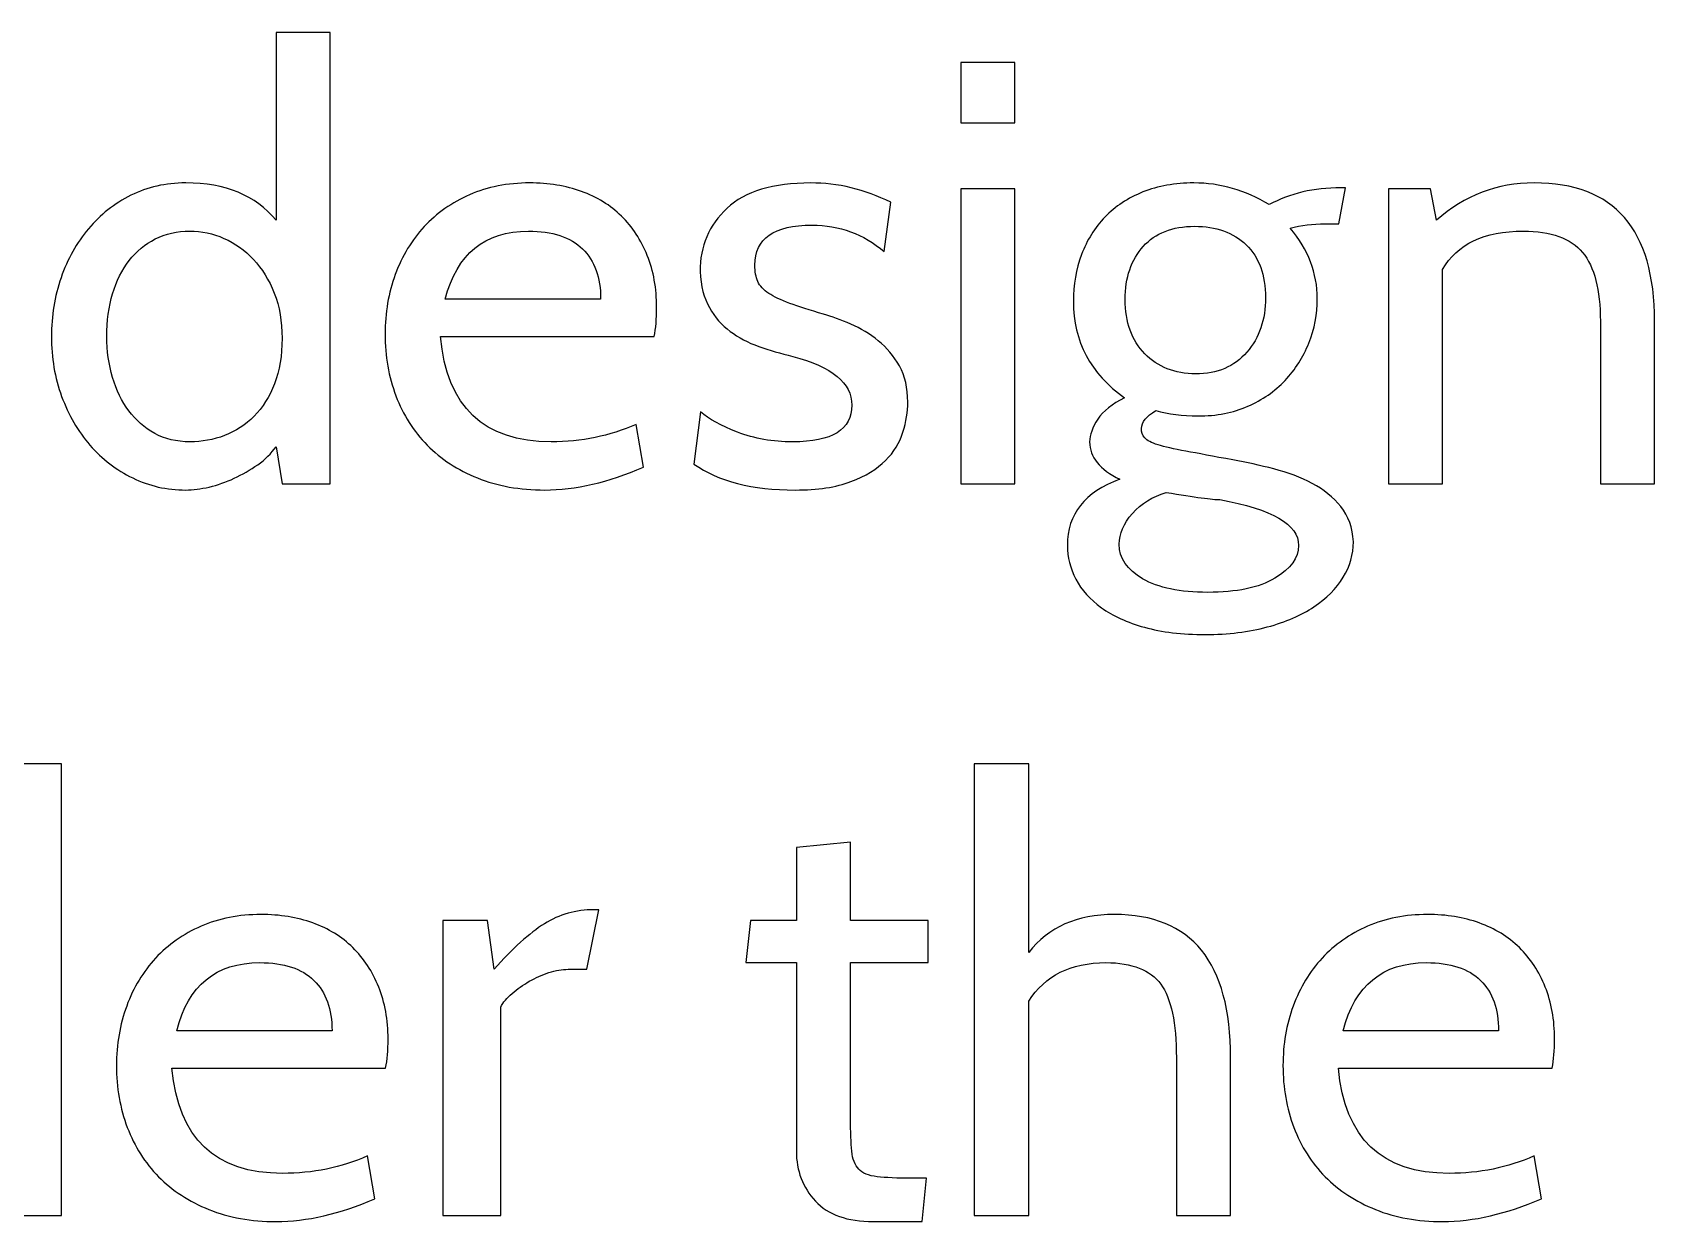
# Model space of a CAD drawing. Header units: centimetres. Extents: x -24 to 24.1, y -20.7 to 0.5.
# Drawn here: x 13.393 to 15.674, y -6.704 to -5.032 of the extents above; entities that cross this region are included whole.
import ezdxf

# ---------------------------------------------------------------- set-up
doc = ezdxf.new("R2010")
doc.units = ezdxf.units.CM
doc.header["$MEASUREMENT"] = 0
doc.layers.add('Layer 1', color=7, linetype='Continuous')

msp = doc.modelspace()

# ---------------------------------------------------------------- linework, layer by layer
at = {"layer": 'Layer 1', "color": 250}
for points, knots in [([(13.81193, -5.66718), (13.81193, -5.66718), (13.7442, -5.66718), (13.7442, -5.66718), (13.7442, -5.66718), (13.7442, -5.66718), (13.73573, -5.61469), (13.73573, -5.61469), (13.73573, -5.61469), (13.72896, -5.62428), (13.72035, -5.63275), (13.70991, -5.64009), (13.70991, -5.64009), (13.69947, -5.64742), (13.68846, -5.65377), (13.67689, -5.65914), (13.67689, -5.65914), (13.66532, -5.6645), (13.6536, -5.66859), (13.64175, -5.67141), (13.64175, -5.67141), (13.6299, -5.67424), (13.61889, -5.67565), (13.60873, -5.67565), (13.60873, -5.67565), (13.5822, -5.67565), (13.55737, -5.67), (13.53422, -5.65871), (13.53422, -5.65871), (13.51108, -5.64742), (13.49104, -5.63204), (13.47411, -5.61257), (13.47411, -5.61257), (13.45718, -5.5931), (13.44391, -5.57024), (13.43432, -5.54399), (13.43432, -5.54399), (13.42472, -5.51774), (13.41992, -5.48966), (13.41992, -5.45975), (13.41992, -5.45975), (13.41992, -5.43096), (13.42444, -5.40344), (13.43347, -5.3772), (13.43347, -5.3772), (13.4425, -5.35095), (13.45534, -5.32795), (13.47199, -5.30819), (13.47199, -5.30819), (13.48864, -5.28844), (13.50854, -5.27277), (13.53168, -5.2612), (13.53168, -5.2612), (13.55483, -5.24963), (13.58051, -5.24384), (13.60873, -5.24384), (13.60873, -5.24384), (13.66461, -5.24384), (13.70694, -5.26134), (13.73573, -5.29634), (13.73573, -5.29634), (13.73573, -5.29634), (13.73573, -5.03218), (13.73573, -5.03218), (13.73573, -5.03218), (13.73573, -5.03218), (13.81193, -5.03218), (13.81193, -5.03218), (13.81193, -5.03218), (13.81193, -5.03218), (13.81193, -5.66718), (13.81193, -5.66718)], [0, 0, 0, 0, 0.05263158, 0.05263158, 0.05263158, 0.05263158, 0.10526316, 0.10526316, 0.10526316, 0.10526316, 0.15789474, 0.15789474, 0.15789474, 0.15789474, 0.21052632, 0.21052632, 0.21052632, 0.21052632, 0.26315789, 0.26315789, 0.26315789, 0.26315789, 0.31578947, 0.31578947, 0.31578947, 0.31578947, 0.36842105, 0.36842105, 0.36842105, 0.36842105, 0.42105263, 0.42105263, 0.42105263, 0.42105263, 0.47368421, 0.47368421, 0.47368421, 0.47368421, 0.52631579, 0.52631579, 0.52631579, 0.52631579, 0.57894737, 0.57894737, 0.57894737, 0.57894737, 0.63157895, 0.63157895, 0.63157895, 0.63157895, 0.68421053, 0.68421053, 0.68421053, 0.68421053, 0.73684211, 0.73684211, 0.73684211, 0.73684211, 0.78947368, 0.78947368, 0.78947368, 0.78947368, 0.84210526, 0.84210526, 0.84210526, 0.84210526, 0.89473684, 0.89473684, 0.89473684, 0.89473684, 1, 1, 1, 1]), ([(14.7746, -5.15918), (14.7746, -5.15918), (14.6984, -5.15918), (14.6984, -5.15918), (14.6984, -5.15918), (14.6984, -5.15918), (14.6984, -5.07451), (14.6984, -5.07451), (14.6984, -5.07451), (14.6984, -5.07451), (14.7746, -5.07451), (14.7746, -5.07451), (14.7746, -5.07451), (14.7746, -5.07451), (14.7746, -5.15918), (14.7746, -5.15918)], [0, 0, 0, 0, 0.2, 0.2, 0.2, 0.2, 0.4, 0.4, 0.4, 0.4, 0.6, 0.6, 0.6, 0.6, 1, 1, 1, 1]), ([(14.26744, -5.45975), (14.26744, -5.45975), (13.96687, -5.45975), (13.96687, -5.45975), (13.96687, -5.45975), (13.9759, -5.55852), (14.02783, -5.60791), (14.12266, -5.60791), (14.12266, -5.60791), (14.16499, -5.60791), (14.20478, -5.59973), (14.24204, -5.58336), (14.24204, -5.58336), (14.24204, -5.58336), (14.2522, -5.64347), (14.2522, -5.64347), (14.2522, -5.64347), (14.20309, -5.66492), (14.15681, -5.67565), (14.11334, -5.67565), (14.11334, -5.67565), (14.07835, -5.67565), (14.04688, -5.67), (14.01894, -5.65871), (14.01894, -5.65871), (13.991, -5.64742), (13.96743, -5.63204), (13.94824, -5.61257), (13.94824, -5.61257), (13.92905, -5.5931), (13.91438, -5.56995), (13.90422, -5.54314), (13.90422, -5.54314), (13.89406, -5.51633), (13.88898, -5.4874), (13.88898, -5.45636), (13.88898, -5.45636), (13.88898, -5.42644), (13.89377, -5.3985), (13.90337, -5.37254), (13.90337, -5.37254), (13.91297, -5.34657), (13.92651, -5.32414), (13.94401, -5.30523), (13.94401, -5.30523), (13.96151, -5.28632), (13.98282, -5.27136), (14.00793, -5.26036), (14.00793, -5.26036), (14.03305, -5.24935), (14.06113, -5.24384), (14.09218, -5.24384), (14.09218, -5.24384), (14.11871, -5.24384), (14.14298, -5.2478), (14.16499, -5.2557), (14.16499, -5.2557), (14.187, -5.2636), (14.20577, -5.27517), (14.22129, -5.29041), (14.22129, -5.29041), (14.23682, -5.30565), (14.24895, -5.32414), (14.2577, -5.34587), (14.2577, -5.34587), (14.26645, -5.3676), (14.27082, -5.39201), (14.27082, -5.41911), (14.27082, -5.41911), (14.27082, -5.43491), (14.2697, -5.44846), (14.26744, -5.45975)], [0, 0, 0, 0, 0.05263158, 0.05263158, 0.05263158, 0.05263158, 0.10526316, 0.10526316, 0.10526316, 0.10526316, 0.15789474, 0.15789474, 0.15789474, 0.15789474, 0.21052632, 0.21052632, 0.21052632, 0.21052632, 0.26315789, 0.26315789, 0.26315789, 0.26315789, 0.31578947, 0.31578947, 0.31578947, 0.31578947, 0.36842105, 0.36842105, 0.36842105, 0.36842105, 0.42105263, 0.42105263, 0.42105263, 0.42105263, 0.47368421, 0.47368421, 0.47368421, 0.47368421, 0.52631579, 0.52631579, 0.52631579, 0.52631579, 0.57894737, 0.57894737, 0.57894737, 0.57894737, 0.63157895, 0.63157895, 0.63157895, 0.63157895, 0.68421053, 0.68421053, 0.68421053, 0.68421053, 0.73684211, 0.73684211, 0.73684211, 0.73684211, 0.78947368, 0.78947368, 0.78947368, 0.78947368, 0.84210526, 0.84210526, 0.84210526, 0.84210526, 0.89473684, 0.89473684, 0.89473684, 0.89473684, 1, 1, 1, 1]), ([(14.46556, -5.67565), (14.40517, -5.67565), (14.35775, -5.66351), (14.32332, -5.63924), (14.32332, -5.63924), (14.32332, -5.63924), (14.33264, -5.56558), (14.33264, -5.56558), (14.33264, -5.56558), (14.34393, -5.57574), (14.36128, -5.58534), (14.38471, -5.59437), (14.38471, -5.59437), (14.40813, -5.6034), (14.43395, -5.60791), (14.46218, -5.60791), (14.46218, -5.60791), (14.51749, -5.60791), (14.54515, -5.5907), (14.54515, -5.55627), (14.54515, -5.55627), (14.54515, -5.52522), (14.51749, -5.50236), (14.46218, -5.48769), (14.46218, -5.48769), (14.44524, -5.48373), (14.4293, -5.47908), (14.41434, -5.47372), (14.41434, -5.47372), (14.39938, -5.46835), (14.38598, -5.4613), (14.37412, -5.45255), (14.37412, -5.45255), (14.36227, -5.4438), (14.35253, -5.43265), (14.34491, -5.41911), (14.34491, -5.41911), (14.33729, -5.40556), (14.33292, -5.38863), (14.33179, -5.36831), (14.33179, -5.36831), (14.33179, -5.33275), (14.34449, -5.30311), (14.36989, -5.27941), (14.36989, -5.27941), (14.39529, -5.2557), (14.43452, -5.24384), (14.48758, -5.24384), (14.48758, -5.24384), (14.5254, -5.24384), (14.56293, -5.25288), (14.60018, -5.27094), (14.60018, -5.27094), (14.60018, -5.27094), (14.59087, -5.34037), (14.59087, -5.34037), (14.59087, -5.34037), (14.56152, -5.31553), (14.52765, -5.30311), (14.48927, -5.30311), (14.48927, -5.30311), (14.43565, -5.30311), (14.40884, -5.32188), (14.40884, -5.35942), (14.40884, -5.35942), (14.40884, -5.36845), (14.41025, -5.37621), (14.41307, -5.38242), (14.41307, -5.38242), (14.41589, -5.38863), (14.42097, -5.39427), (14.42831, -5.39907), (14.42831, -5.39907), (14.43565, -5.40387), (14.44553, -5.40852), (14.45794, -5.41318), (14.45794, -5.41318), (14.47036, -5.41769), (14.48617, -5.42277), (14.50536, -5.42842), (14.50536, -5.42842), (14.51721, -5.43181), (14.53005, -5.43646), (14.54388, -5.44239), (14.54388, -5.44239), (14.55771, -5.44832), (14.57055, -5.45608), (14.5824, -5.46567), (14.5824, -5.46567), (14.59426, -5.47527), (14.60414, -5.48712), (14.61204, -5.50123), (14.61204, -5.50123), (14.61994, -5.51534), (14.62389, -5.53228), (14.62389, -5.55203), (14.62389, -5.55203), (14.62389, -5.56558), (14.62163, -5.57969), (14.61712, -5.59437), (14.61712, -5.59437), (14.6126, -5.60904), (14.60442, -5.62231), (14.59256, -5.63416), (14.59256, -5.63416), (14.58071, -5.64601), (14.56448, -5.65589), (14.54388, -5.66379), (14.54388, -5.66379), (14.52328, -5.6717), (14.49717, -5.67565), (14.46556, -5.67565)], [0, 0, 0, 0, 0.03448276, 0.03448276, 0.03448276, 0.03448276, 0.06896552, 0.06896552, 0.06896552, 0.06896552, 0.10344828, 0.10344828, 0.10344828, 0.10344828, 0.13793103, 0.13793103, 0.13793103, 0.13793103, 0.17241379, 0.17241379, 0.17241379, 0.17241379, 0.20689655, 0.20689655, 0.20689655, 0.20689655, 0.24137931, 0.24137931, 0.24137931, 0.24137931, 0.27586207, 0.27586207, 0.27586207, 0.27586207, 0.31034483, 0.31034483, 0.31034483, 0.31034483, 0.34482759, 0.34482759, 0.34482759, 0.34482759, 0.37931034, 0.37931034, 0.37931034, 0.37931034, 0.4137931, 0.4137931, 0.4137931, 0.4137931, 0.44827586, 0.44827586, 0.44827586, 0.44827586, 0.48275862, 0.48275862, 0.48275862, 0.48275862, 0.51724138, 0.51724138, 0.51724138, 0.51724138, 0.55172414, 0.55172414, 0.55172414, 0.55172414, 0.5862069, 0.5862069, 0.5862069, 0.5862069, 0.62068966, 0.62068966, 0.62068966, 0.62068966, 0.65517241, 0.65517241, 0.65517241, 0.65517241, 0.68965517, 0.68965517, 0.68965517, 0.68965517, 0.72413793, 0.72413793, 0.72413793, 0.72413793, 0.75862069, 0.75862069, 0.75862069, 0.75862069, 0.79310345, 0.79310345, 0.79310345, 0.79310345, 0.82758621, 0.82758621, 0.82758621, 0.82758621, 0.86206897, 0.86206897, 0.86206897, 0.86206897, 0.89655172, 0.89655172, 0.89655172, 0.89655172, 0.93103448, 0.93103448, 0.93103448, 0.93103448, 1, 1, 1, 1]), ([(15.04214, -5.87885), (15.0094, -5.87885), (14.9809, -5.87546), (14.95663, -5.86869), (14.95663, -5.86869), (14.93236, -5.86191), (14.91218, -5.85274), (14.89609, -5.84117), (14.89609, -5.84117), (14.88, -5.8296), (14.86801, -5.81619), (14.86011, -5.80095), (14.86011, -5.80095), (14.8522, -5.78571), (14.84825, -5.76991), (14.84825, -5.75354), (14.84825, -5.75354), (14.84825, -5.70951), (14.87281, -5.67847), (14.92191, -5.66041), (14.92191, -5.66041), (14.89369, -5.64686), (14.87958, -5.62936), (14.87958, -5.60791), (14.87958, -5.60791), (14.87958, -5.59832), (14.88339, -5.58773), (14.89101, -5.57616), (14.89101, -5.57616), (14.89863, -5.56459), (14.91119, -5.55457), (14.92869, -5.54611), (14.92869, -5.54611), (14.88071, -5.51167), (14.85672, -5.46652), (14.85672, -5.41064), (14.85672, -5.41064), (14.85672, -5.38693), (14.86053, -5.36492), (14.86815, -5.3446), (14.86815, -5.3446), (14.87577, -5.32428), (14.88678, -5.30664), (14.90117, -5.29168), (14.90117, -5.29168), (14.91556, -5.27672), (14.93334, -5.26501), (14.95451, -5.25655), (14.95451, -5.25655), (14.97568, -5.24808), (14.99953, -5.24384), (15.02605, -5.24384), (15.02605, -5.24384), (15.06331, -5.24384), (15.09859, -5.25401), (15.13189, -5.27433), (15.13189, -5.27433), (15.16124, -5.25852), (15.19482, -5.25062), (15.23264, -5.25062), (15.23264, -5.25062), (15.23264, -5.25062), (15.23941, -5.25062), (15.23941, -5.25062), (15.23941, -5.25062), (15.23941, -5.25062), (15.2301, -5.30142), (15.2301, -5.30142), (15.2301, -5.30142), (15.2301, -5.30142), (15.21063, -5.30142), (15.21063, -5.30142), (15.21063, -5.30142), (15.19313, -5.30142), (15.17676, -5.30339), (15.16152, -5.30735), (15.16152, -5.30735), (15.18692, -5.33783), (15.19962, -5.37085), (15.19962, -5.40641), (15.19962, -5.40641), (15.19962, -5.42842), (15.19567, -5.4493), (15.18777, -5.46906), (15.18777, -5.46906), (15.17987, -5.48881), (15.16872, -5.50631), (15.15432, -5.52155), (15.15432, -5.52155), (15.13993, -5.53679), (15.12243, -5.54893), (15.10183, -5.55796), (15.10183, -5.55796), (15.08123, -5.56699), (15.05795, -5.57151), (15.03198, -5.57151), (15.03198, -5.57151), (15.00997, -5.57151), (14.99021, -5.56897), (14.97271, -5.56389), (14.97271, -5.56389), (14.95917, -5.57179), (14.95239, -5.58026), (14.95239, -5.58929), (14.95239, -5.58929), (14.95239, -5.59437), (14.95395, -5.59874), (14.95705, -5.60241), (14.95705, -5.60241), (14.96015, -5.60608), (14.96636, -5.60932), (14.97568, -5.61215), (14.97568, -5.61215), (14.98499, -5.61497), (14.99797, -5.61793), (15.01462, -5.62104), (15.01462, -5.62104), (15.03128, -5.62414), (15.05343, -5.62823), (15.08109, -5.63331), (15.08109, -5.63331), (15.09971, -5.6367), (15.11891, -5.64093), (15.13866, -5.64601), (15.13866, -5.64601), (15.15842, -5.65109), (15.17634, -5.65787), (15.19242, -5.66633), (15.19242, -5.66633), (15.20851, -5.6748), (15.22192, -5.68567), (15.23264, -5.69893), (15.23264, -5.69893), (15.24337, -5.71219), (15.24929, -5.7287), (15.25042, -5.74846), (15.25042, -5.74846), (15.25042, -5.76596), (15.24562, -5.78261), (15.23603, -5.79841), (15.23603, -5.79841), (15.22643, -5.81422), (15.21274, -5.82805), (15.19496, -5.8399), (15.19496, -5.8399), (15.17718, -5.85175), (15.15531, -5.86121), (15.12935, -5.86826), (15.12935, -5.86826), (15.10338, -5.87532), (15.07431, -5.87885), (15.04214, -5.87885)], [0, 0, 0, 0, 0.02564103, 0.02564103, 0.02564103, 0.02564103, 0.05128205, 0.05128205, 0.05128205, 0.05128205, 0.07692308, 0.07692308, 0.07692308, 0.07692308, 0.1025641, 0.1025641, 0.1025641, 0.1025641, 0.12820513, 0.12820513, 0.12820513, 0.12820513, 0.15384615, 0.15384615, 0.15384615, 0.15384615, 0.17948718, 0.17948718, 0.17948718, 0.17948718, 0.20512821, 0.20512821, 0.20512821, 0.20512821, 0.23076923, 0.23076923, 0.23076923, 0.23076923, 0.25641026, 0.25641026, 0.25641026, 0.25641026, 0.28205128, 0.28205128, 0.28205128, 0.28205128, 0.30769231, 0.30769231, 0.30769231, 0.30769231, 0.33333333, 0.33333333, 0.33333333, 0.33333333, 0.35897436, 0.35897436, 0.35897436, 0.35897436, 0.38461538, 0.38461538, 0.38461538, 0.38461538, 0.41025641, 0.41025641, 0.41025641, 0.41025641, 0.43589744, 0.43589744, 0.43589744, 0.43589744, 0.46153846, 0.46153846, 0.46153846, 0.46153846, 0.48717949, 0.48717949, 0.48717949, 0.48717949, 0.51282051, 0.51282051, 0.51282051, 0.51282051, 0.53846154, 0.53846154, 0.53846154, 0.53846154, 0.56410256, 0.56410256, 0.56410256, 0.56410256, 0.58974359, 0.58974359, 0.58974359, 0.58974359, 0.61538462, 0.61538462, 0.61538462, 0.61538462, 0.64102564, 0.64102564, 0.64102564, 0.64102564, 0.66666667, 0.66666667, 0.66666667, 0.66666667, 0.69230769, 0.69230769, 0.69230769, 0.69230769, 0.71794872, 0.71794872, 0.71794872, 0.71794872, 0.74358974, 0.74358974, 0.74358974, 0.74358974, 0.76923077, 0.76923077, 0.76923077, 0.76923077, 0.79487179, 0.79487179, 0.79487179, 0.79487179, 0.82051282, 0.82051282, 0.82051282, 0.82051282, 0.84615385, 0.84615385, 0.84615385, 0.84615385, 0.87179487, 0.87179487, 0.87179487, 0.87179487, 0.8974359, 0.8974359, 0.8974359, 0.8974359, 0.92307692, 0.92307692, 0.92307692, 0.92307692, 0.94871795, 0.94871795, 0.94871795, 0.94871795, 1, 1, 1, 1]), ([(15.67376, -5.66718), (15.67376, -5.66718), (15.59755, -5.66718), (15.59755, -5.66718), (15.59755, -5.66718), (15.59755, -5.66718), (15.59755, -5.43858), (15.59755, -5.43858), (15.59755, -5.43858), (15.59755, -5.39399), (15.58923, -5.36167), (15.57258, -5.34164), (15.57258, -5.34164), (15.55593, -5.3216), (15.52813, -5.31158), (15.48918, -5.31158), (15.48918, -5.31158), (15.43387, -5.31158), (15.39605, -5.32964), (15.37573, -5.36577), (15.37573, -5.36577), (15.37573, -5.36577), (15.37573, -5.66718), (15.37573, -5.66718), (15.37573, -5.66718), (15.37573, -5.66718), (15.29953, -5.66718), (15.29953, -5.66718), (15.29953, -5.66718), (15.29953, -5.66718), (15.29953, -5.25231), (15.29953, -5.25231), (15.29953, -5.25231), (15.29953, -5.25231), (15.35879, -5.25231), (15.35879, -5.25231), (15.35879, -5.25231), (15.35879, -5.25231), (15.36726, -5.29634), (15.36726, -5.29634), (15.36726, -5.29634), (15.40677, -5.26134), (15.45249, -5.24384), (15.50442, -5.24384), (15.50442, -5.24384), (15.61731, -5.24384), (15.67376, -5.30876), (15.67376, -5.43858), (15.67376, -5.43858), (15.67376, -5.43858), (15.67376, -5.66718), (15.67376, -5.66718)], [0, 0, 0, 0, 0.07142857, 0.07142857, 0.07142857, 0.07142857, 0.14285714, 0.14285714, 0.14285714, 0.14285714, 0.21428571, 0.21428571, 0.21428571, 0.21428571, 0.28571429, 0.28571429, 0.28571429, 0.28571429, 0.35714286, 0.35714286, 0.35714286, 0.35714286, 0.42857143, 0.42857143, 0.42857143, 0.42857143, 0.5, 0.5, 0.5, 0.5, 0.57142857, 0.57142857, 0.57142857, 0.57142857, 0.64285714, 0.64285714, 0.64285714, 0.64285714, 0.71428571, 0.71428571, 0.71428571, 0.71428571, 0.78571429, 0.78571429, 0.78571429, 0.78571429, 0.85714286, 0.85714286, 0.85714286, 0.85714286, 1, 1, 1, 1]), ([(14.7746, -5.66718), (14.7746, -5.66718), (14.6984, -5.66718), (14.6984, -5.66718), (14.6984, -5.66718), (14.6984, -5.66718), (14.6984, -5.25231), (14.6984, -5.25231), (14.6984, -5.25231), (14.6984, -5.25231), (14.7746, -5.25231), (14.7746, -5.25231), (14.7746, -5.25231), (14.7746, -5.25231), (14.7746, -5.66718), (14.7746, -5.66718)], [0, 0, 0, 0, 0.2, 0.2, 0.2, 0.2, 0.4, 0.4, 0.4, 0.4, 0.6, 0.6, 0.6, 0.6, 1, 1, 1, 1]), ([(13.61466, -5.31158), (13.5966, -5.31158), (13.58037, -5.31525), (13.56597, -5.32259), (13.56597, -5.32259), (13.55158, -5.32992), (13.5393, -5.34008), (13.52914, -5.35307), (13.52914, -5.35307), (13.51898, -5.36605), (13.51122, -5.38157), (13.50586, -5.39963), (13.50586, -5.39963), (13.5005, -5.41769), (13.49782, -5.43773), (13.49782, -5.45975), (13.49782, -5.45975), (13.49782, -5.48007), (13.5005, -5.49926), (13.50586, -5.51732), (13.50586, -5.51732), (13.51122, -5.53538), (13.51884, -5.55105), (13.52872, -5.56431), (13.52872, -5.56431), (13.5386, -5.57757), (13.55073, -5.58816), (13.56513, -5.59606), (13.56513, -5.59606), (13.57952, -5.60396), (13.59603, -5.60791), (13.61466, -5.60791), (13.61466, -5.60791), (13.63159, -5.60791), (13.64782, -5.60495), (13.66334, -5.59902), (13.66334, -5.59902), (13.67886, -5.5931), (13.69269, -5.58407), (13.70483, -5.57193), (13.70483, -5.57193), (13.71696, -5.55979), (13.72656, -5.54455), (13.73361, -5.52621), (13.73361, -5.52621), (13.74067, -5.50786), (13.7442, -5.48656), (13.7442, -5.46229), (13.7442, -5.46229), (13.7442, -5.43858), (13.74053, -5.41741), (13.73319, -5.39879), (13.73319, -5.39879), (13.72585, -5.38016), (13.71612, -5.36435), (13.70398, -5.35137), (13.70398, -5.35137), (13.69185, -5.33839), (13.67802, -5.32851), (13.66249, -5.32174), (13.66249, -5.32174), (13.64697, -5.31497), (13.63103, -5.31158), (13.61466, -5.31158)], [0, 0, 0, 0, 0.05882353, 0.05882353, 0.05882353, 0.05882353, 0.11764706, 0.11764706, 0.11764706, 0.11764706, 0.17647059, 0.17647059, 0.17647059, 0.17647059, 0.23529412, 0.23529412, 0.23529412, 0.23529412, 0.29411765, 0.29411765, 0.29411765, 0.29411765, 0.35294118, 0.35294118, 0.35294118, 0.35294118, 0.41176471, 0.41176471, 0.41176471, 0.41176471, 0.47058824, 0.47058824, 0.47058824, 0.47058824, 0.52941176, 0.52941176, 0.52941176, 0.52941176, 0.58823529, 0.58823529, 0.58823529, 0.58823529, 0.64705882, 0.64705882, 0.64705882, 0.64705882, 0.70588235, 0.70588235, 0.70588235, 0.70588235, 0.76470588, 0.76470588, 0.76470588, 0.76470588, 0.82352941, 0.82352941, 0.82352941, 0.82352941, 0.88235294, 0.88235294, 0.88235294, 0.88235294, 1, 1, 1, 1]), ([(14.09048, -5.31158), (14.02896, -5.31158), (13.99001, -5.34347), (13.97364, -5.40725), (13.97364, -5.40725), (13.97364, -5.40725), (14.19208, -5.40725), (14.19208, -5.40725), (14.19208, -5.40725), (14.19208, -5.37677), (14.18362, -5.35321), (14.16668, -5.33656), (14.16668, -5.33656), (14.14975, -5.3199), (14.12435, -5.31158), (14.09048, -5.31158)], [0, 0, 0, 0, 0.2, 0.2, 0.2, 0.2, 0.4, 0.4, 0.4, 0.4, 0.6, 0.6, 0.6, 0.6, 1, 1, 1, 1]), ([(15.0269, -5.30481), (14.99586, -5.30481), (14.97187, -5.31426), (14.95493, -5.33303), (14.95493, -5.33303), (14.938, -5.35194), (14.92953, -5.37677), (14.92953, -5.40768), (14.92953, -5.40768), (14.92953, -5.43971), (14.93871, -5.46511), (14.95705, -5.48402), (14.95705, -5.48402), (14.9754, -5.50278), (14.99924, -5.51224), (15.02859, -5.51224), (15.02859, -5.51224), (15.05907, -5.51224), (15.08306, -5.50208), (15.10056, -5.4819), (15.10056, -5.4819), (15.11806, -5.46158), (15.12681, -5.43604), (15.12681, -5.40514), (15.12681, -5.40514), (15.12681, -5.3731), (15.11778, -5.34841), (15.09971, -5.33091), (15.09971, -5.33091), (15.08165, -5.31355), (15.05738, -5.30481), (15.0269, -5.30481)], [0, 0, 0, 0, 0.11111111, 0.11111111, 0.11111111, 0.11111111, 0.22222222, 0.22222222, 0.22222222, 0.22222222, 0.33333333, 0.33333333, 0.33333333, 0.33333333, 0.44444444, 0.44444444, 0.44444444, 0.44444444, 0.55555556, 0.55555556, 0.55555556, 0.55555556, 0.66666667, 0.66666667, 0.66666667, 0.66666667, 0.77777778, 0.77777778, 0.77777778, 0.77777778, 1, 1, 1, 1]), ([(15.06246, -5.68919), (15.05287, -5.68919), (15.02775, -5.68581), (14.98711, -5.67903), (14.98711, -5.67903), (14.96792, -5.68468), (14.95211, -5.69456), (14.93969, -5.70867), (14.93969, -5.70867), (14.92728, -5.72278), (14.92107, -5.73717), (14.92107, -5.75185), (14.92107, -5.75185), (14.92107, -5.7716), (14.93207, -5.78783), (14.95409, -5.80053), (14.95409, -5.80053), (14.9761, -5.81323), (15.00658, -5.81958), (15.04553, -5.81958), (15.04553, -5.81958), (15.08617, -5.81958), (15.11764, -5.81295), (15.13993, -5.79968), (15.13993, -5.79968), (15.16223, -5.78642), (15.17337, -5.77104), (15.17337, -5.75354), (15.17337, -5.75354), (15.17337, -5.72419), (15.1364, -5.70274), (15.06246, -5.68919)], [0, 0, 0, 0, 0.11111111, 0.11111111, 0.11111111, 0.11111111, 0.22222222, 0.22222222, 0.22222222, 0.22222222, 0.33333333, 0.33333333, 0.33333333, 0.33333333, 0.44444444, 0.44444444, 0.44444444, 0.44444444, 0.55555556, 0.55555556, 0.55555556, 0.55555556, 0.66666667, 0.66666667, 0.66666667, 0.66666667, 0.77777778, 0.77777778, 0.77777778, 0.77777778, 1, 1, 1, 1]), ([(13.4343, -6.69589), (13.4343, -6.69589), (13.36657, -6.69589), (13.36657, -6.69589), (13.36657, -6.69589), (13.36657, -6.69589), (13.3581, -6.6434), (13.3581, -6.6434), (13.3581, -6.6434), (13.35133, -6.65299), (13.34272, -6.66146), (13.33228, -6.6688), (13.33228, -6.6688), (13.32184, -6.67613), (13.31083, -6.68248), (13.29926, -6.68785), (13.29926, -6.68785), (13.28769, -6.69321), (13.27597, -6.6973), (13.26412, -6.70012), (13.26412, -6.70012), (13.25227, -6.70295), (13.24126, -6.70436), (13.2311, -6.70436), (13.2311, -6.70436), (13.20457, -6.70436), (13.17974, -6.69871), (13.15659, -6.68742), (13.15659, -6.68742), (13.13345, -6.67613), (13.11341, -6.66075), (13.09648, -6.64128), (13.09648, -6.64128), (13.07955, -6.62181), (13.06628, -6.59895), (13.05669, -6.5727), (13.05669, -6.5727), (13.04709, -6.54645), (13.04229, -6.51837), (13.04229, -6.48846), (13.04229, -6.48846), (13.04229, -6.45967), (13.04681, -6.43215), (13.05584, -6.40591), (13.05584, -6.40591), (13.06487, -6.37966), (13.07771, -6.35666), (13.09436, -6.3369), (13.09436, -6.3369), (13.11101, -6.31715), (13.13091, -6.30148), (13.15405, -6.28991), (13.15405, -6.28991), (13.1772, -6.27834), (13.20288, -6.27255), (13.2311, -6.27255), (13.2311, -6.27255), (13.28698, -6.27255), (13.32931, -6.29005), (13.3581, -6.32505), (13.3581, -6.32505), (13.3581, -6.32505), (13.3581, -6.06089), (13.3581, -6.06089), (13.3581, -6.06089), (13.3581, -6.06089), (13.4343, -6.06089), (13.4343, -6.06089), (13.4343, -6.06089), (13.4343, -6.06089), (13.4343, -6.69589), (13.4343, -6.69589)], [0, 0, 0, 0, 0.05263158, 0.05263158, 0.05263158, 0.05263158, 0.10526316, 0.10526316, 0.10526316, 0.10526316, 0.15789474, 0.15789474, 0.15789474, 0.15789474, 0.21052632, 0.21052632, 0.21052632, 0.21052632, 0.26315789, 0.26315789, 0.26315789, 0.26315789, 0.31578947, 0.31578947, 0.31578947, 0.31578947, 0.36842105, 0.36842105, 0.36842105, 0.36842105, 0.42105263, 0.42105263, 0.42105263, 0.42105263, 0.47368421, 0.47368421, 0.47368421, 0.47368421, 0.52631579, 0.52631579, 0.52631579, 0.52631579, 0.57894737, 0.57894737, 0.57894737, 0.57894737, 0.63157895, 0.63157895, 0.63157895, 0.63157895, 0.68421053, 0.68421053, 0.68421053, 0.68421053, 0.73684211, 0.73684211, 0.73684211, 0.73684211, 0.78947368, 0.78947368, 0.78947368, 0.78947368, 0.84210526, 0.84210526, 0.84210526, 0.84210526, 0.89473684, 0.89473684, 0.89473684, 0.89473684, 1, 1, 1, 1]), ([(15.07769, -6.69589), (15.07769, -6.69589), (15.00149, -6.69589), (15.00149, -6.69589), (15.00149, -6.69589), (15.00149, -6.69589), (15.00149, -6.47406), (15.00149, -6.47406), (15.00149, -6.47406), (15.00149, -6.42496), (14.99415, -6.39038), (14.97948, -6.37035), (14.97948, -6.37035), (14.9648, -6.35031), (14.93912, -6.34029), (14.90243, -6.34029), (14.90243, -6.34029), (14.85276, -6.34029), (14.81664, -6.35835), (14.79406, -6.39448), (14.79406, -6.39448), (14.79406, -6.39448), (14.79406, -6.69589), (14.79406, -6.69589), (14.79406, -6.69589), (14.79406, -6.69589), (14.71701, -6.69589), (14.71701, -6.69589), (14.71701, -6.69589), (14.71701, -6.69589), (14.71701, -6.06089), (14.71701, -6.06089), (14.71701, -6.06089), (14.71701, -6.06089), (14.79406, -6.06089), (14.79406, -6.06089), (14.79406, -6.06089), (14.79406, -6.06089), (14.79406, -6.3259), (14.79406, -6.3259), (14.79406, -6.3259), (14.82172, -6.29034), (14.86179, -6.27255), (14.91428, -6.27255), (14.91428, -6.27255), (15.02322, -6.27255), (15.07769, -6.33972), (15.07769, -6.47406), (15.07769, -6.47406), (15.07769, -6.47406), (15.07769, -6.69589), (15.07769, -6.69589)], [0, 0, 0, 0, 0.07142857, 0.07142857, 0.07142857, 0.07142857, 0.14285714, 0.14285714, 0.14285714, 0.14285714, 0.21428571, 0.21428571, 0.21428571, 0.21428571, 0.28571429, 0.28571429, 0.28571429, 0.28571429, 0.35714286, 0.35714286, 0.35714286, 0.35714286, 0.42857143, 0.42857143, 0.42857143, 0.42857143, 0.5, 0.5, 0.5, 0.5, 0.57142857, 0.57142857, 0.57142857, 0.57142857, 0.64285714, 0.64285714, 0.64285714, 0.64285714, 0.71428571, 0.71428571, 0.71428571, 0.71428571, 0.78571429, 0.78571429, 0.78571429, 0.78571429, 0.85714286, 0.85714286, 0.85714286, 0.85714286, 1, 1, 1, 1]), ([(14.65012, -6.6434), (14.65012, -6.6434), (14.64419, -6.70436), (14.64419, -6.70436), (14.64419, -6.70436), (14.64419, -6.70436), (14.57561, -6.70436), (14.57561, -6.70436), (14.57561, -6.70436), (14.53893, -6.70436), (14.51169, -6.69476), (14.49391, -6.67557), (14.49391, -6.67557), (14.47613, -6.65638), (14.46724, -6.63295), (14.46724, -6.6053), (14.46724, -6.6053), (14.46724, -6.6053), (14.46724, -6.34029), (14.46724, -6.34029), (14.46724, -6.34029), (14.46724, -6.34029), (14.39612, -6.34029), (14.39612, -6.34029), (14.39612, -6.34029), (14.39612, -6.34029), (14.40289, -6.28102), (14.40289, -6.28102), (14.40289, -6.28102), (14.40289, -6.28102), (14.46724, -6.28102), (14.46724, -6.28102), (14.46724, -6.28102), (14.46724, -6.28102), (14.46724, -6.17857), (14.46724, -6.17857), (14.46724, -6.17857), (14.46724, -6.17857), (14.54344, -6.17095), (14.54344, -6.17095), (14.54344, -6.17095), (14.54344, -6.17095), (14.54344, -6.28102), (14.54344, -6.28102), (14.54344, -6.28102), (14.54344, -6.28102), (14.65266, -6.28102), (14.65266, -6.28102), (14.65266, -6.28102), (14.65266, -6.28102), (14.65266, -6.34029), (14.65266, -6.34029), (14.65266, -6.34029), (14.65266, -6.34029), (14.54344, -6.34029), (14.54344, -6.34029), (14.54344, -6.34029), (14.54344, -6.34029), (14.54344, -6.55873), (14.54344, -6.55873), (14.54344, -6.55873), (14.54344, -6.57849), (14.54401, -6.59401), (14.54513, -6.6053), (14.54513, -6.6053), (14.54626, -6.61659), (14.54951, -6.62505), (14.55487, -6.6307), (14.55487, -6.6307), (14.56023, -6.63634), (14.56884, -6.63987), (14.58069, -6.64128), (14.58069, -6.64128), (14.59255, -6.64269), (14.6092, -6.6434), (14.63065, -6.6434), (14.63065, -6.6434), (14.63065, -6.6434), (14.65012, -6.6434), (14.65012, -6.6434)], [0, 0, 0, 0, 0.04761905, 0.04761905, 0.04761905, 0.04761905, 0.0952381, 0.0952381, 0.0952381, 0.0952381, 0.14285714, 0.14285714, 0.14285714, 0.14285714, 0.19047619, 0.19047619, 0.19047619, 0.19047619, 0.23809524, 0.23809524, 0.23809524, 0.23809524, 0.28571429, 0.28571429, 0.28571429, 0.28571429, 0.33333333, 0.33333333, 0.33333333, 0.33333333, 0.38095238, 0.38095238, 0.38095238, 0.38095238, 0.42857143, 0.42857143, 0.42857143, 0.42857143, 0.47619048, 0.47619048, 0.47619048, 0.47619048, 0.52380952, 0.52380952, 0.52380952, 0.52380952, 0.57142857, 0.57142857, 0.57142857, 0.57142857, 0.61904762, 0.61904762, 0.61904762, 0.61904762, 0.66666667, 0.66666667, 0.66666667, 0.66666667, 0.71428571, 0.71428571, 0.71428571, 0.71428571, 0.76190476, 0.76190476, 0.76190476, 0.76190476, 0.80952381, 0.80952381, 0.80952381, 0.80952381, 0.85714286, 0.85714286, 0.85714286, 0.85714286, 0.9047619, 0.9047619, 0.9047619, 0.9047619, 1, 1, 1, 1]), ([(14.18953, -6.26578), (14.18953, -6.26578), (14.1726, -6.3496), (14.1726, -6.3496), (14.1726, -6.3496), (14.1726, -6.3496), (14.14635, -6.3496), (14.14635, -6.3496), (14.14635, -6.3496), (14.13789, -6.3496), (14.12886, -6.35115), (14.11926, -6.35426), (14.11926, -6.35426), (14.10967, -6.35736), (14.10049, -6.36146), (14.09174, -6.36654), (14.09174, -6.36654), (14.083, -6.37162), (14.07495, -6.37726), (14.06761, -6.38347), (14.06761, -6.38347), (14.06028, -6.38968), (14.05491, -6.39617), (14.05153, -6.40294), (14.05153, -6.40294), (14.05153, -6.40294), (14.05153, -6.69589), (14.05153, -6.69589), (14.05153, -6.69589), (14.05153, -6.69589), (13.97025, -6.69589), (13.97025, -6.69589), (13.97025, -6.69589), (13.97025, -6.69589), (13.97025, -6.28102), (13.97025, -6.28102), (13.97025, -6.28102), (13.97025, -6.28102), (14.0329, -6.28102), (14.0329, -6.28102), (14.0329, -6.28102), (14.0329, -6.28102), (14.04221, -6.3496), (14.04221, -6.3496), (14.04221, -6.3496), (14.06818, -6.32025), (14.09174, -6.29894), (14.11291, -6.28568), (14.11291, -6.28568), (14.13408, -6.27241), (14.15736, -6.26578), (14.18276, -6.26578), (14.18276, -6.26578), (14.18276, -6.26578), (14.18953, -6.26578), (14.18953, -6.26578)], [0, 0, 0, 0, 0.06666667, 0.06666667, 0.06666667, 0.06666667, 0.13333333, 0.13333333, 0.13333333, 0.13333333, 0.2, 0.2, 0.2, 0.2, 0.26666667, 0.26666667, 0.26666667, 0.26666667, 0.33333333, 0.33333333, 0.33333333, 0.33333333, 0.4, 0.4, 0.4, 0.4, 0.46666667, 0.46666667, 0.46666667, 0.46666667, 0.53333333, 0.53333333, 0.53333333, 0.53333333, 0.6, 0.6, 0.6, 0.6, 0.66666667, 0.66666667, 0.66666667, 0.66666667, 0.73333333, 0.73333333, 0.73333333, 0.73333333, 0.8, 0.8, 0.8, 0.8, 0.86666667, 0.86666667, 0.86666667, 0.86666667, 1, 1, 1, 1]), ([(13.88981, -6.48846), (13.88981, -6.48846), (13.58924, -6.48846), (13.58924, -6.48846), (13.58924, -6.48846), (13.59827, -6.58723), (13.6502, -6.63662), (13.74503, -6.63662), (13.74503, -6.63662), (13.78736, -6.63662), (13.82715, -6.62844), (13.86441, -6.61207), (13.86441, -6.61207), (13.86441, -6.61207), (13.87457, -6.67218), (13.87457, -6.67218), (13.87457, -6.67218), (13.82546, -6.69363), (13.77918, -6.70436), (13.73571, -6.70436), (13.73571, -6.70436), (13.70072, -6.70436), (13.66925, -6.69871), (13.64131, -6.68742), (13.64131, -6.68742), (13.61337, -6.67613), (13.5898, -6.66075), (13.57061, -6.64128), (13.57061, -6.64128), (13.55142, -6.62181), (13.53675, -6.59866), (13.52659, -6.57185), (13.52659, -6.57185), (13.51643, -6.54504), (13.51135, -6.51611), (13.51135, -6.48507), (13.51135, -6.48507), (13.51135, -6.45515), (13.51614, -6.42721), (13.52574, -6.40125), (13.52574, -6.40125), (13.53534, -6.37528), (13.54888, -6.35285), (13.56638, -6.33394), (13.56638, -6.33394), (13.58388, -6.31503), (13.60519, -6.30007), (13.6303, -6.28907), (13.6303, -6.28907), (13.65542, -6.27806), (13.6835, -6.27255), (13.71455, -6.27255), (13.71455, -6.27255), (13.74108, -6.27255), (13.76535, -6.27651), (13.78736, -6.28441), (13.78736, -6.28441), (13.80937, -6.29231), (13.82814, -6.30388), (13.84366, -6.31912), (13.84366, -6.31912), (13.85919, -6.33436), (13.87132, -6.35285), (13.88007, -6.37458), (13.88007, -6.37458), (13.88882, -6.39631), (13.89319, -6.42072), (13.89319, -6.44782), (13.89319, -6.44782), (13.89319, -6.46362), (13.89207, -6.47717), (13.88981, -6.48846)], [0, 0, 0, 0, 0.05263158, 0.05263158, 0.05263158, 0.05263158, 0.10526316, 0.10526316, 0.10526316, 0.10526316, 0.15789474, 0.15789474, 0.15789474, 0.15789474, 0.21052632, 0.21052632, 0.21052632, 0.21052632, 0.26315789, 0.26315789, 0.26315789, 0.26315789, 0.31578947, 0.31578947, 0.31578947, 0.31578947, 0.36842105, 0.36842105, 0.36842105, 0.36842105, 0.42105263, 0.42105263, 0.42105263, 0.42105263, 0.47368421, 0.47368421, 0.47368421, 0.47368421, 0.52631579, 0.52631579, 0.52631579, 0.52631579, 0.57894737, 0.57894737, 0.57894737, 0.57894737, 0.63157895, 0.63157895, 0.63157895, 0.63157895, 0.68421053, 0.68421053, 0.68421053, 0.68421053, 0.73684211, 0.73684211, 0.73684211, 0.73684211, 0.78947368, 0.78947368, 0.78947368, 0.78947368, 0.84210526, 0.84210526, 0.84210526, 0.84210526, 0.89473684, 0.89473684, 0.89473684, 0.89473684, 1, 1, 1, 1]), ([(15.52982, -6.48846), (15.52982, -6.48846), (15.22925, -6.48846), (15.22925, -6.48846), (15.22925, -6.48846), (15.23828, -6.58723), (15.29021, -6.63662), (15.38504, -6.63662), (15.38504, -6.63662), (15.42737, -6.63662), (15.46716, -6.62844), (15.50442, -6.61207), (15.50442, -6.61207), (15.50442, -6.61207), (15.51458, -6.67218), (15.51458, -6.67218), (15.51458, -6.67218), (15.46547, -6.69363), (15.41919, -6.70436), (15.37572, -6.70436), (15.37572, -6.70436), (15.34073, -6.70436), (15.30926, -6.69871), (15.28132, -6.68742), (15.28132, -6.68742), (15.25338, -6.67613), (15.22981, -6.66075), (15.21062, -6.64128), (15.21062, -6.64128), (15.19143, -6.62181), (15.17676, -6.59866), (15.1666, -6.57185), (15.1666, -6.57185), (15.15644, -6.54504), (15.15136, -6.51611), (15.15136, -6.48507), (15.15136, -6.48507), (15.15136, -6.45515), (15.15615, -6.42721), (15.16575, -6.40125), (15.16575, -6.40125), (15.17535, -6.37528), (15.18889, -6.35285), (15.20639, -6.33394), (15.20639, -6.33394), (15.22389, -6.31503), (15.2452, -6.30007), (15.27031, -6.28907), (15.27031, -6.28907), (15.29543, -6.27806), (15.32351, -6.27255), (15.35456, -6.27255), (15.35456, -6.27255), (15.38109, -6.27255), (15.40536, -6.27651), (15.42737, -6.28441), (15.42737, -6.28441), (15.44938, -6.29231), (15.46815, -6.30388), (15.48367, -6.31912), (15.48367, -6.31912), (15.4992, -6.33436), (15.51133, -6.35285), (15.52008, -6.37458), (15.52008, -6.37458), (15.52883, -6.39631), (15.5332, -6.42072), (15.5332, -6.44782), (15.5332, -6.44782), (15.5332, -6.46362), (15.53208, -6.47717), (15.52982, -6.48846)], [0, 0, 0, 0, 0.05263158, 0.05263158, 0.05263158, 0.05263158, 0.10526316, 0.10526316, 0.10526316, 0.10526316, 0.15789474, 0.15789474, 0.15789474, 0.15789474, 0.21052632, 0.21052632, 0.21052632, 0.21052632, 0.26315789, 0.26315789, 0.26315789, 0.26315789, 0.31578947, 0.31578947, 0.31578947, 0.31578947, 0.36842105, 0.36842105, 0.36842105, 0.36842105, 0.42105263, 0.42105263, 0.42105263, 0.42105263, 0.47368421, 0.47368421, 0.47368421, 0.47368421, 0.52631579, 0.52631579, 0.52631579, 0.52631579, 0.57894737, 0.57894737, 0.57894737, 0.57894737, 0.63157895, 0.63157895, 0.63157895, 0.63157895, 0.68421053, 0.68421053, 0.68421053, 0.68421053, 0.73684211, 0.73684211, 0.73684211, 0.73684211, 0.78947368, 0.78947368, 0.78947368, 0.78947368, 0.84210526, 0.84210526, 0.84210526, 0.84210526, 0.89473684, 0.89473684, 0.89473684, 0.89473684, 1, 1, 1, 1]), ([(13.71285, -6.34029), (13.65133, -6.34029), (13.61238, -6.37218), (13.59601, -6.43596), (13.59601, -6.43596), (13.59601, -6.43596), (13.81445, -6.43596), (13.81445, -6.43596), (13.81445, -6.43596), (13.81445, -6.40548), (13.80599, -6.38192), (13.78905, -6.36527), (13.78905, -6.36527), (13.77212, -6.34861), (13.74672, -6.34029), (13.71285, -6.34029)], [0, 0, 0, 0, 0.2, 0.2, 0.2, 0.2, 0.4, 0.4, 0.4, 0.4, 0.6, 0.6, 0.6, 0.6, 1, 1, 1, 1]), ([(15.35286, -6.34029), (15.29134, -6.34029), (15.25239, -6.37218), (15.23602, -6.43596), (15.23602, -6.43596), (15.23602, -6.43596), (15.45446, -6.43596), (15.45446, -6.43596), (15.45446, -6.43596), (15.45446, -6.40548), (15.446, -6.38192), (15.42906, -6.36527), (15.42906, -6.36527), (15.41213, -6.34861), (15.38673, -6.34029), (15.35286, -6.34029)], [0, 0, 0, 0, 0.2, 0.2, 0.2, 0.2, 0.4, 0.4, 0.4, 0.4, 0.6, 0.6, 0.6, 0.6, 1, 1, 1, 1])]:
    msp.add_open_spline(points, degree=3, knots=knots, dxfattribs=at)

doc.saveas('drawing.dxf')
